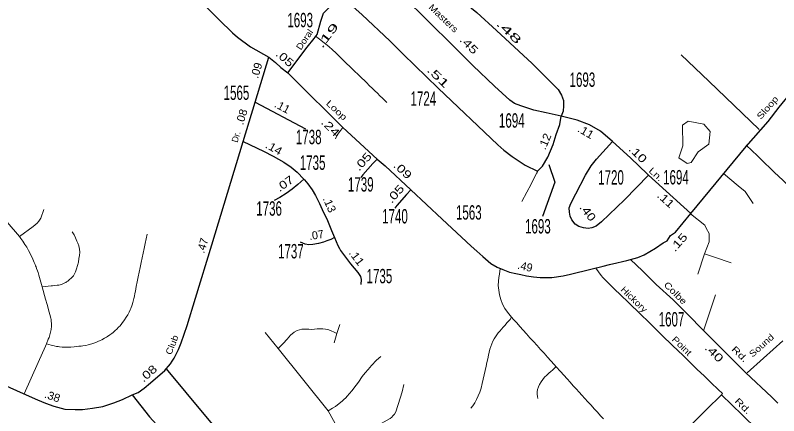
# Model space of a CAD drawing. Extents: x 676362 to 747233, y 58102 to 109454.
# Drawn here: x 733697 to 736082, y 72433 to 73685 of the extents above; entities that cross this region are included whole.
import ezdxf
from ezdxf.enums import TextEntityAlignment as Align

# ---------------------------------------------------------------- set-up
doc = ezdxf.new("R2010")
doc.units = 0
doc.header["$LTSCALE"] = 10
for name, color, linetype, lineweight in [('10', 7, 'Continuous', 13), ('11', 7, 'Continuous', 40), ('17', 7, 'Continuous', 40), ('32', 7, 'Continuous', 25), ('35', 7, 'Continuous', 13), ('60', 7, 'Continuous', 25), ('8', 7, 'Continuous', 25)]:
    doc.layers.add(name, color=color, linetype=linetype, lineweight=lineweight)

msp = doc.modelspace()

# ---------------------------------------------------------------- linework, layer by layer
at = {"layer": '32'}
for p, q in [((734446.26, 73413.17), (734602.94, 73329.67)), ((735807.51, 73065.43), (735675.24, 73184.88))]:
    msp.add_line(p, q, dxfattribs=at)
for points in [[(733463.14, 74482.5), (733887.93, 74090.1), (734092.67, 73896.99), (734289.52, 73714.33), (734333.39, 73670.45), (734375.28, 73630.7), (734390.74, 73616.91), (734431.37, 73586.41), (734489.1, 73554.38)], [(735807.51, 73065.43), (735980.47, 73275.34), (736048.51, 73353.33), (736082.83, 73398.16), (736168.14, 73502.22), (736257.02, 73609.38), (736299.62, 73667.17), (736345.43, 73711.15), (736410.49, 73759.72), (736486.09, 73813.78), (736569.93, 73885.71), (736598.11, 73916.41), (736631.56, 73951.69), (736667.75, 73988.34), (736723.42, 74031.41)], [(734918.26, 73835.52), (734947.75, 73842.3), (734961.92, 73841.56), (734974.59, 73839.32), (734988.02, 73830.37), (735100.62, 73725.16), (735138.96, 73694.25), (735199.91, 73637.58)], [(735402.56, 73369.61), (735355.36, 73379.75), (735316.23, 73388.79), (735275.68, 73401.84), (735256.65, 73409.81), (735241.43, 73419.57), (735193.52, 73463.76), (735126.17, 73528.32), (735064.82, 73589.71), (734908.62, 73744.78), (734899.98, 73756.51), (734889.18, 73774.42), (734868.76, 73818.19)], [(734547.7, 73505.38), (734608.45, 73585.63), (734630.08, 73612.49), (734639.77, 73625.17), (734650.96, 73666.96), (734659.91, 73691.58), (734714.05, 73747.24)], [(734714.05, 73747.24), (734780.05, 73686.03), (734866.89, 73604.86), (734908.8, 73563.24), (735017.4, 73457.43), (735203.96, 73280.16), (735223.39, 73263.01), (735249.25, 73244.07), (735289.33, 73216.59), (735327.71, 73197.39)], [(735199.91, 73637.58), (735311.07, 73534.22), (735392.58, 73452.67), (735403.44, 73435.58), (735409.17, 73418.66), (735409.59, 73401.62), (735408.34, 73385.41), (735402.56, 73369.61)], [(734409.12, 73290.77), (734446.26, 73413.17), (734489.1, 73554.38)], [(734489.1, 73554.38), (734498.83, 73545.34), (734510.02, 73537.13), (734526.43, 73522.21), (734547.7, 73505.38)], [(734547.7, 73505.38), (734564.46, 73488.63), (734720.48, 73334.65), (734826.88, 73235.17)], [(735327.71, 73197.39), (735343.3, 73212.99), (735360.09, 73241.79), (735376.88, 73281.39), (735386.47, 73312.59), (735398.46, 73343.79), (735402.56, 73369.61)], [(735562.68, 73290.09), (735524.68, 73322.37), (735490.35, 73342.67), (735452.5, 73356.72), (735402.56, 73369.61)], [(734168.06, 72579.78), (734175.24, 72587.77), (734181.23, 72595.71), (734186.59, 72604.33), (734193.13, 72613.59), (734206.19, 72639.92), (734215.06, 72660.78), (734233.91, 72715.26), (734259.54, 72800.32), (734311.02, 72967.44), (734409.12, 73290.77)], [(734409.12, 73290.77), (734472.25, 73260.63), (734502.56, 73244.53), (734535.5, 73226.08), (734558.56, 73210.04), (734577.31, 73194.2), (734597.88, 73172.94)], [(735675.24, 73184.88), (735599.53, 73108.27), (735528.17, 73039.2), (735511.11, 73026), (735497.92, 73020.57), (735486.29, 73019.02), (735472.33, 73020.57), (735456.81, 73024.45), (735445.96, 73032.21), (735435.87, 73045.41), (735430.44, 73057.05), (735428.12, 73069.47), (735427.34, 73082.66), (735432.77, 73096.63), (735448.28, 73126.9), (735477.76, 73185.11), (735495.6, 73214.6), (735512.66, 73235.55), (735562.68, 73290.09)], [(735675.24, 73184.88), (735671.8, 73187.98), (735618.92, 73239.44), (735562.68, 73290.09)], [(734826.88, 73235.17), (734813.44, 73221.27), (734782.62, 73186.77), (734776.36, 73178.45)], [(734826.88, 73235.17), (734852.04, 73214.7), (734932.82, 73139.21)], [(734597.88, 73172.94), (734579.81, 73155.88), (734561.94, 73141.7), (734542.75, 73127.96), (734523.62, 73115.88), (734505.49, 73105.63)], [(734597.88, 73172.94), (734600.12, 73170.66), (734610.25, 73158.37), (734623.94, 73139.62), (734634.56, 73122.05), (734641.25, 73109.06), (734646.81, 73097.13), (734655.56, 73077.48), (734672.24, 73043.13), (734678.13, 73028.41), (734684.74, 73012.23), (734693.57, 72990.16)], [(734932.82, 73139.21), (734919.39, 73125.3), (734888.57, 73090.8), (734882.31, 73082.49)], [(734932.82, 73139.21), (735030.71, 73047.74), (735120.62, 72963.83), (735139.06, 72947.68), (735156.93, 72931.24), (735182.14, 72909.33), (735202.31, 72898.08), (735219.61, 72890.3), (735240.93, 72882.51), (735260.41, 72877.83), (735276.23, 72874.95), (735294.21, 72870.64), (735315.78, 72867.04), (735336.64, 72865.6), (735350.3, 72865.6), (735372.6, 72865.6), (735408.09, 72870.4), (735431.77, 72876.24), (735494.99, 72891.66), (735533.82, 72901.31), (735553.25, 72905.89), (735576.33, 72911.61), (735593.99, 72915.51), (735606.79, 72918.12), (735618.84, 72922)], [(735618.84, 72922), (735642, 72928.32), (735661.62, 72936.39), (735696.44, 72957.46), (735720.26, 72973.96), (735733.28, 72980.18), (735744.09, 72996.87), (735759.14, 73006.72), (735807.51, 73065.43)], [(734693.57, 72990.16), (734682.24, 72984.6), (734670.38, 72979.57), (734659.81, 72976.07), (734643.69, 72971.51), (734626.44, 72968.7), (734613.5, 72967.64), (734602.62, 72969.4), (734587.41, 72975.69)], [(734693.57, 72990.16), (734704.59, 72965.15), (734709.72, 72955.6), (734713.19, 72950.09), (734718.75, 72941.68), (734743.82, 72908.11), (734766.8, 72881.36), (734775.3, 72868.36), (734777.3, 72859.61), (734776.3, 72843.61)], [(735618.84, 72922), (735655.87, 72886.46), (735698.51, 72843.23), (735751.55, 72795.12), (735891.19, 72655), (735978.27, 72568.32), (736060.18, 72491), (736079.43, 72472.45)], [(733482.11, 72576.73), (733508.68, 72577.18), (733534.81, 72576.21), (733553.8, 72571.56), (733572.74, 72565.71), (733607.05, 72553.37), (733700.81, 72512.58), (733749.3, 72490.69), (733765.82, 72482.95), (733791.55, 72472.36), (733817.31, 72463.58), (733851.5, 72454.24), (733883.46, 72453.02), (733906.83, 72453.02), (733937.99, 72456.69), (733970.06, 72462.18), (734004.65, 72474.1), (734032.14, 72484.18), (734062.38, 72498.38)], [(734062.38, 72498.38), (734080.65, 72506.07), (734099.34, 72519.12), (734119.28, 72535.82), (734134.95, 72549.45), (734155.35, 72567.37), (734163.85, 72574.81), (734168.06, 72579.78)], [(734168.06, 72579.78), (734290.69, 72432.08), (734350.74, 72360.94), (734427.59, 72265.05), (734448.58, 72240.37), (734491.87, 72195.77), (734536.38, 72145.81), (734579.16, 72091.49), (734631.75, 72029.45), (734646.68, 72011.34), (734704.27, 71944.91), (734721.23, 71925.67), (734741.27, 71906.91), (734754.2, 71896.12), (734770.9, 71881.31), (734783.77, 71874.82), (734801.6, 71866.52), (734824.82, 71858.94), (734899.5, 71843.55), (734914.64, 71839.4), (734934.69, 71836.21), (734952.83, 71833.12), (734977.57, 71822.12), (735013.77, 71806.09)], [(734062.38, 72498.38), (734116.44, 72429.65), (734160.43, 72381.09), (734233.11, 72290.6), (734364.94, 72139.1), (734384.93, 72119.02), (734405.78, 72097.02), (734416.52, 72086.85), (734430.82, 72077.25), (734451.59, 72064.49), (734463.51, 72059), (734477.75, 72053.12)]]:
    msp.add_lwpolyline(points, dxfattribs=at)
at = {"layer": '35'}
for p, q in [((735798.25, 73054.99), (735806.19, 73064.47)), ((735850, 72939.26), (735828.81, 72875.49)), ((735846.81, 72699.08), (735884.25, 72810.86)), ((734701.5, 72690.23), (734710.38, 72718.8)), ((734701.5, 72690.23), (734693.31, 72660.68)), ((734728.81, 72351.17), (734673.94, 72448.17))]:
    msp.add_line(p, q, dxfattribs=at)
for points in [[(734633.88, 73620.97), (734647.06, 73609.97), (734661.19, 73599), (734675.88, 73587.48), (734688.12, 73577.54), (734698.31, 73567.66), (734709.75, 73556.17), (734719.38, 73546.66), (734731.88, 73534.66), (734742.12, 73524.6), (734756.88, 73510.67), (734767.88, 73499.88), (734781.38, 73486.71), (734785.38, 73483.05), (734791.5, 73476.74), (734805.81, 73462.75), (734809.56, 73459.03), (734818.31, 73450.69), (734830.12, 73439.22), (734833.5, 73435.8), (734846.12, 73423.49), (734857.44, 73412.55)], [(736021.19, 73328.51), (735863.12, 73479.25), (735776.56, 73561.21)], [(734720.48, 73334.65), (734713.25, 73326.22), (734704.25, 73313.82), (734701.06, 73307.84), (734697, 73298.35)], [(735980.38, 73278.87), (736015.12, 73245.52), (736039.88, 73221.96), (736052.5, 73209.68), (736068.62, 73194.1), (736094.44, 73169.45), (736112.69, 73152.16), (736239.19, 73032.55)], [(735327.19, 73191.97), (735327.71, 73197.39), (735308.06, 73157.37), (735294.44, 73132.18), (735279.06, 73103.36)], [(735909.69, 73190.87), (735955.31, 73152.16), (735976.81, 73134.42), (736001.62, 73097.02)], [(733710.25, 72993.28), (733671.44, 73038.23), (733634.25, 73081.3)], [(733710.25, 72993.28), (733752.62, 73024.73), (733764.75, 73035.38), (733770.56, 73041.19), (733776.38, 73051.36), (733785.5, 73078.47)], [(735806.19, 73064.47), (735850.5, 73028.66), (735855.19, 73019.88), (735864.56, 73002.78), (735864.06, 72976.9), (735850, 72939.26)], [(733780.88, 72836.3), (733770.56, 72872.26), (733768, 72881.51), (733766.25, 72886.24), (733763.44, 72893.75), (733761.69, 72898.54), (733760.25, 72902.02), (733758.62, 72906.09), (733756.06, 72912.31), (733753.81, 72917.32), (733751.56, 72922.82), (733744.44, 72938.66), (733738.19, 72949.7), (733732.44, 72959.78), (733727.06, 72968.35), (733720.31, 72978.52), (733714, 72987.23), (733710.25, 72993.28)], [(733780.88, 72836.3), (733808.44, 72839.07), (733813.25, 72839.52), (733827.94, 72841.11), (733832.69, 72841.84), (733837.06, 72842.82), (733839.94, 72843.64), (733843.69, 72844.86), (733847.5, 72846.54), (733851.44, 72848.52), (733854.12, 72849.77), (733857.12, 72851.72), (733860.5, 72853.98), (733862.25, 72855.38), (733866.31, 72859.06), (733871.5, 72862.81), (733874.38, 72866.68), (733878.25, 72871.04), (733881.62, 72876.85), (733885.06, 72883.14), (733888.38, 72892.82), (733891.31, 72902.99), (733893.75, 72913.64), (733895.62, 72925.26), (733897.12, 72934.45), (733898.62, 72944.62), (733897.62, 72953.81), (733895.19, 72963.98), (733892.25, 72972.21), (733888.94, 72979.47), (733884.5, 72989.64), (733880.19, 72998.35), (733874.38, 73008.03)], [(733793.88, 72658.38), (733808.44, 72653.88), (733812.19, 72652.8), (733817.75, 72651.5), (733825.12, 72650.18), (733830.62, 72649.48), (733834.5, 72649.15), (733843.38, 72648.09), (733850.19, 72647.72), (733860.88, 72647.8), (733869.88, 72647.9), (733880.69, 72648.81), (733887.56, 72649.42), (733895.69, 72650.3), (733902.94, 72650.98), (733908.25, 72651.7), (733917.62, 72653.33), (733924.38, 72654.7), (733928.5, 72655.7), (733938.94, 72658.81), (733948.44, 72662.22), (733955.12, 72665.06), (733961.38, 72668.23), (733967.12, 72670.88), (733975.81, 72675.36), (733981.94, 72679.14), (733985.19, 72681.24), (733992.31, 72686.03), (733998.44, 72690.72), (734002.06, 72693.74), (734009.19, 72699.66), (734014.06, 72704.1), (734019.56, 72709.77), (734023.94, 72714.74), (734029.81, 72722), (734038.12, 72732.63), (734043.44, 72741.08), (734048.44, 72749), (734052.5, 72756.71), (734055.81, 72764.12), (734057.56, 72768.39), (734061.62, 72779.63), (734064.25, 72787.53), (734067.19, 72799.41), (734068.69, 72807.52), (734070.44, 72815.75), (734071.81, 72822.37), (734074.75, 72837.21), (734077.88, 72852.11), (734081, 72867.51), (734084, 72882.2), (734087.06, 72896.83), (734090.25, 72911.89), (734093.31, 72926.7), (734096.44, 72941.73), (734099.06, 72956.39), (734102.56, 72971.17), (734105.56, 72986.56), (734108.25, 73001.22)], [(735850, 72939.26), (735893.44, 72924.35), (735920.44, 72915.55), (735933.25, 72911.09)], [(735211.81, 72893.97), (735209.31, 72875.33), (735207.88, 72865.58), (735206.38, 72853.43), (735205.75, 72839.88), (735206.94, 72825.66), (735209.69, 72811.17), (735213.56, 72796.91), (735218.88, 72782.52), (735225.94, 72768.97), (735234.69, 72756.75), (735247.38, 72741.26)], [(735510.44, 72894.73), (735527.06, 72871.96), (735532.44, 72865.71), (735544.31, 72853.34), (735567.62, 72830.08), (735610.31, 72789.08), (735651.69, 72748.82), (735673.69, 72727.39), (735695.38, 72706.3), (735717.06, 72685.3), (735750.44, 72652.87), (735782.75, 72621.53), (735804.5, 72600.5), (735827.31, 72578.28), (735848.56, 72557.52), (735870.56, 72536.13), (735892.69, 72515.37), (735906.25, 72502.33), (735903, 72499.03)], [(733793.88, 72658.38), (733799.94, 72672.41), (733802.31, 72677.65), (733805.12, 72685.84), (733807.94, 72698.22), (733808.44, 72702.45), (733808.81, 72704.2), (733809.12, 72706.3), (733809.62, 72710.59), (733809.81, 72719.07), (733809, 72731.14), (733808.44, 72734.12), (733807.88, 72738.55), (733799.62, 72768.63), (733797.25, 72777.47), (733796.44, 72780.52), (733791.56, 72797.59), (733780.88, 72836.3)], [(735247.38, 72741.26), (735242.5, 72734.56), (735238.06, 72729.34), (735232.56, 72723.44), (735226.69, 72716.68), (735221.06, 72710.14), (735215.75, 72704.02), (735210.62, 72698.06), (735205.75, 72692.11), (735201.06, 72686.07), (735196.75, 72679.98), (735192.62, 72673.38), (735188.75, 72665.93), (735185.19, 72658.08), (735182.06, 72649.78), (735179.38, 72641.07), (735177.19, 72631.84), (735174.94, 72622.1), (735172.69, 72611.6), (735170.12, 72600.19), (735167.5, 72587.85), (735164.75, 72574.59), (735161.88, 72560.98), (735158.81, 72547.38), (735155.81, 72533.63), (735152.38, 72519.73), (735147.88, 72506.71), (735142.31, 72495), (735137.19, 72483.78), (735132, 72473.18), (735125.88, 72463.78), (735119.56, 72456.41)], [(735247.38, 72741.26), (735253.5, 72734.27), (735263.12, 72723.36), (735273, 72712.34), (735283.19, 72700.97), (735293.75, 72689.23), (735304.62, 72677.21), (735315.56, 72665.04), (735326.62, 72652.88), (735337.62, 72640.63), (735348.56, 72628.5), (735359.44, 72616.46), (735370.12, 72604.64), (735380.31, 72593.35), (735386.56, 72586.5)], [(734517.75, 72642.97), (734533.88, 72659.08), (734546.62, 72672.92), (734556.19, 72684.63), (734567.94, 72694.7), (734577.25, 72699.8), (734592.25, 72703.95), (734613.5, 72703.43), (734623.25, 72702.74), (734631.81, 72703.64), (734640.12, 72704.59), (734648.44, 72705.23), (734657.38, 72705.23), (734666, 72704.27), (734675.94, 72701.72), (734683.56, 72698.84), (734692.81, 72695.02), (734701.5, 72690.23)], [(734673.94, 72448.17), (734517.75, 72642.97), (734477.44, 72693.15)], [(733724.62, 72501.96), (733768, 72599.73), (733790.62, 72650.7), (733793.88, 72658.38)], [(736094.44, 72666.98), (736034.31, 72613.7), (735982.88, 72567.46)], [(734673.94, 72448.17), (734687.25, 72456.71), (734696.62, 72462.31), (734708.75, 72471.08), (734717.44, 72478.75), (734723.19, 72483.86), (734728.88, 72488.85), (734733.81, 72494.09), (734748.62, 72511.62), (734761.19, 72528.66), (734768.56, 72538.41), (734780.31, 72555.94), (734790.06, 72567.34), (734798.94, 72577.53), (734809.81, 72590.45), (734824.75, 72606.75), (734838.38, 72618.3)], [(735386.56, 72586.5), (735384.88, 72584.85), (735380.38, 72580.82), (735375, 72576.09), (735369.56, 72571.33), (735363.62, 72566.05), (735357.06, 72560.18), (735350.5, 72553.68), (735344.5, 72546.66), (735339.25, 72539.23), (735334.62, 72531.32), (735330.94, 72523.34), (735328.12, 72515.61), (735326.75, 72507.84), (735326.81, 72500.4), (735327.81, 72493.45), (735329.44, 72487.42)], [(735386.56, 72586.5), (735400.38, 72571.14), (735410.44, 72559.99), (735420.38, 72548.93), (735430.31, 72537.88), (735439.88, 72527.26), (735449, 72517.28), (735458.06, 72507.38), (735467.12, 72497.38), (735476.25, 72487.2), (735485.88, 72476.66), (735495.69, 72465.79), (735505.38, 72454.73), (735515.25, 72443.92), (735525, 72433.43), (735534.19, 72423.11)], [(734728.81, 72351.17), (734745.56, 72360.77), (734790.38, 72381.77), (734867.62, 72424.57), (734872.69, 72428.84), (734876.69, 72432.83), (734881.75, 72438.69), (734886, 72445.07), (734899.31, 72488.46), (734904.88, 72508.42), (734911, 72531.05)], [(735903, 72499.03), (735856.56, 72452.34), (735811.69, 72408.02), (735798.38, 72395.73), (735792.12, 72390.16), (735730.69, 72337.25), (735820.75, 72237.98), (735857.81, 72270.46)], [(735903, 72499.03), (735967.38, 72436.19), (736014.31, 72390.16), (736042.81, 72362.7), (735956.62, 72274.06), (735955.19, 72263.52), (735944.88, 72252.91)]]:
    msp.add_lwpolyline(points, dxfattribs=at)
at = {"layer": '60', "lineweight": 13}
msp.add_lwpolyline([(735795.56, 73221.98), (735769.94, 73239.96), (735782.12, 73277.48), (735781.5, 73341.46), (735798.88, 73354.17), (735847.38, 73345.09), (735868.06, 73321.9), (735863.5, 73281.7), (735830.56, 73258.38), (735808.31, 73224.48)], close=True, dxfattribs=at)
at = {"layer": '8'}
msp.add_lwpolyline([(735363.09, 73218.99), (735382.27, 73163.79), (735343.9, 73055.79)], dxfattribs=at)

# ---------------------------------------------------------------- texts
at = {"layer": '10'}
for s, rotation, width, p in [('Hickory', 315.757, 1.15, (735622.86, 72789.82)), ('Point', 315.757, 1.2, (735772.42, 72644.16)), ('Sound', 41.653, 1.2, (736034.66, 72645.54)), ('Rd.', 315.118, 1.4, (735963.31, 72456.84))]:
    msp.add_text(s, height=20, rotation=rotation, dxfattribs=dict(at, width=width)).set_placement(p, align=Align.CENTER)
at = {"layer": '11'}
for s, rotation, width, p in [('Masters', 316.464, 1.2, (735027.6, 73668.58)), ('Doral', 55.757, 1.1, (734608.68, 73603.65)), ('Loop', 317.028, 1.3, (734693.87, 73381.1)), ('Sloop', 48.898, 1.25, (736054.17, 73389.99)), ('Ln.', 317.916, 1.3, (735691.48, 73180.71)), ('Colbe', 315.213, 1.25, (735752.05, 72809.62)), ('Club', 68.064, 1.15, (734195.51, 72651.18)), ('Rd.', 315.213, 1.4, (735953.23, 72618.95))]:
    msp.add_text(s, height=20, rotation=rotation, dxfattribs=dict(at, width=width)).set_placement(p, align=Align.CENTER)
msp.add_text('Dr.', height=20, rotation=73.293, dxfattribs=at).set_placement((734395.97, 73302.64), align=Align.CENTER)
at = {"layer": '17'}
for s, rotation, width, p in [('.19', 52.611, 1.9, (734681.99, 73614.54)), ('.48', 316.123, 2, (735230.22, 73624.63)), ('.45', 314.986, 1.4, (735105.28, 73583.82)), ('.05', 318.923, 1.3, (734530.69, 73541.11)), ('.09', 73.122, 1.05, (734462.06, 73509.22)), ('.51', 315.744, 1.75, (735009.21, 73483.67)), ('.08', 73.122, 1.05, (734415.65, 73363.97)), ('.11', 331.946, 1.05, (734525.22, 73388.09)), ('.24', 315.379, 1.4, (734672.64, 73325.67)), ('.11', 329.574, 1.1, (735472.93, 73310.17)), ('.12', 67.024, 1.1, (735362.49, 73285.88)), ('.14', 330.741, 1.15, (734498.45, 73259.56)), ('.05', 48.231, 1.35, (734791.59, 73219.32)), ('.10', 315.782, 1.35, (735633.16, 73242.53)), ('.09', 316.941, 1.35, (734898.54, 73191.77)), ('.07', 35.611, 1.25, (734545.81, 73148.6)), ('.05', 48.231, 1.35, (734893.22, 73118.52)), ('.13', 294.005, 1.1, (734666.97, 73088.75)), ('.11', 317.916, 1.25, (735720.76, 73099.42)), ('.40', 307.388, 1.25, (735475.54, 73061.26)), ('.15', 48.127, 1.35, (735778.28, 72967.18)), ('.11', 306.75, 1.15, (734753.2, 72920.61)), ('.40', 315.134, 1.4, (735871.18, 72620.46)), ('.08', 41.024, 1.3, (734119.68, 72556.04)), ('.38', 341.18, 1.05, (733808.75, 72482.35))]:
    msp.add_text(s, height=25, rotation=rotation, dxfattribs=dict(at, width=width)).set_placement(p, align=Align.CENTER)
for s, rotation, p in [('.07', 9.26, (734639.33, 72986)), ('.47', 72.879, (734293.53, 72961.63)), ('.49', 346.497, (735286.69, 72887.87))]:
    msp.add_text(s, height=25, rotation=rotation, dxfattribs=at).set_placement(p, align=Align.CENTER)
at = {"layer": '8', "width": 0.6}
for s, p in [('1693', (734586.73, 73647.63)), ('1693', (735468.5, 73461.39)), ('1565', (734387.71, 73420.53)), ('1724', (734971.58, 73402.23)), ('1694', (735247.83, 73333.76)), ('1738', (734613.44, 73282.09)), ('1735', (734625.58, 73201.94)), ('1720', (735557.82, 73155.72)), ('1694', (735760.75, 73156.34)), ('1739', (734776.06, 73133.94)), ('1736', (734489.66, 73058.65)), ('1563', (735113.59, 73046.3)), ('1740', (734882.86, 73034.36)), ('1693', (735329.38, 73002.99)), ('1737', (734557.62, 72925.07)), ('1735', (734834.32, 72847.35)), ('1607', (735746.92, 72712.35))]:
    msp.add_text(s, height=45, dxfattribs=at).set_placement(p, align=Align.CENTER)

doc.saveas('drawing.dxf')
